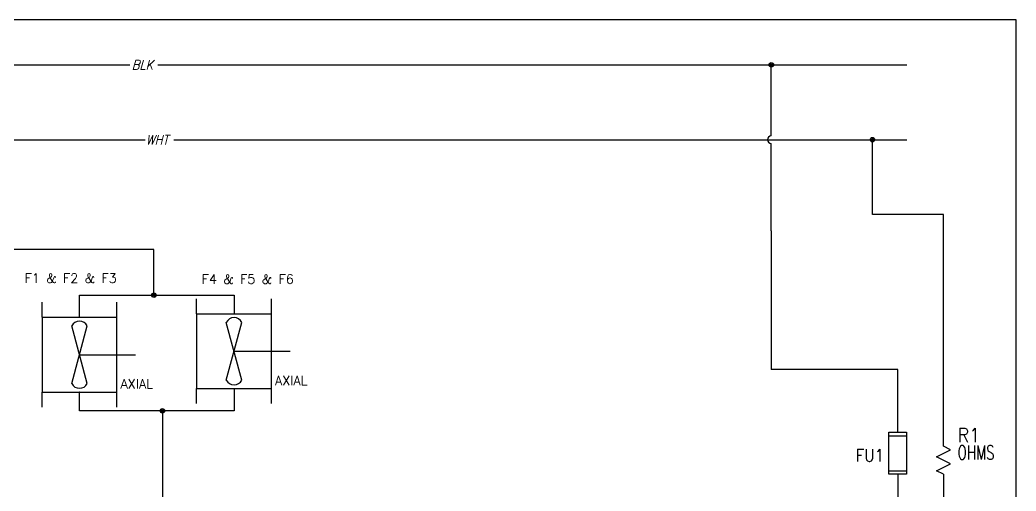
# Model space of a CAD drawing. Header units: millimetres. Extents: x 123.5 to 144.3, y 105.4 to 121.6.
# Drawn here: x 130.93 to 144.26, y 115.29 to 121.59 of the extents above; entities that cross this region are included whole.
import ezdxf
from ezdxf.enums import TextEntityAlignment as Align

# ---------------------------------------------------------------- set-up
doc = ezdxf.new("R2010")
doc.units = ezdxf.units.MM
for name, color, linetype in [('BLK_12AWG', 7, 'Continuous'), ('DESC', 250, 'Continuous'), ('MISC', 7, 'Continuous'), ('SYMS', 7, 'Continuous'), ('TAGS', 250, 'Continuous'), ('WIRES', 7, 'Continuous')]:
    doc.layers.add(name, color=color, linetype=linetype)
doc.styles.add('WD', font='romans.shx')

# ---------------------------------------------------------------- blocks, each defined once
blk = doc.blocks.new('HT0_LGENERIC')
at = {"style": 'WD', "oblique": 15, "width": 0.9}
blk.add_attdef('COLOR', text='', height=0.125, dxfattribs=at).set_placement((0, 0), align=Align.MIDDLE_CENTER)
at = {"color": 7, "style": 'WD'}
for tag, p in [('X4_TINY_DOT_DONT_REMOVE', (-0.125, 0)), ('X1_TINY_DOT_DONT_REMOVE', (0.125, 0))]:
    blk.add_attdef(tag, p, '', height=0.0001, dxfattribs=at)
at = {"style": 'WD', "flags": 1}
for tag, p in [('X4TERM01', (-0.125, 0)), ('X1TERM01', (0.125, 0))]:
    blk.add_attdef(tag, p, '', height=0.01, dxfattribs=at)
blk = doc.blocks.new('VRE1')
for p, q in [((-0.0625, 0.0312), (0.0625, 0.0938)), ((0.0625, 0.0938), (0, 0.125)), ((0.0625, -0.0312), (-0.0625, 0.0312)), ((-0.0625, -0.0938), (0.0625, -0.0312)), ((0, -0.125), (-0.0625, -0.0938))]:
    blk.add_line(p, q)
at = {"style": 'WD'}
for tag, p, width in [('INST', (0.2188, 0.4876), 0.7), ('LOC', (0.2188, 0.318), 0.7), ('TAG1', (0.1269, 0.1618), 0.9), ('RATING1', (0.125, 0.0055), 0.7), ('RATING2', (0.125, -0.1507), 0.7), ('DESC1', (0.1287, -0.307), 0.7), ('DESC2', (0.1287, -0.4632), 0.7)]:
    blk.add_attdef(tag, p, '', height=0.125, dxfattribs=dict(at, width=width))
at = {"linetype": 'Continuous', "style": 'WD', "flags": 8}
blk.add_attdef('TERM01', text='', height=0.125, dxfattribs=at).set_placement((-0.055, 0.1441), align=Align.RIGHT)
at = {"style": 'WD', "flags": 9}
blk.add_attdef('FAMILY', (-0.1836, 0.0797), '', height=0.01, rotation=90, dxfattribs=at)
at = {"linetype": 'Continuous', "style": 'WD', "flags": 9}
for tag, p in [('CAT', (-0.1394, 0.1047)), ('MFG', (-0.12, 0.1028)), ('ASSYCODE', (-0.0938, 0.0938))]:
    blk.add_attdef(tag, text='', height=0.01, rotation=90, dxfattribs=at).set_placement(p, align=Align.CENTER)
at = {"color": 7, "style": 'WD', "flags": 1}
for tag, p in [('X2TERM01', (0, 0.125)), ('X8TERM02', (0, -0.125))]:
    blk.add_attdef(tag, p, '', height=0.0125, dxfattribs=at)
at = {"linetype": 'Continuous', "style": 'WD', "flags": 8}
blk.add_attdef('TERM02', text='', height=0.125, dxfattribs=at).set_placement((-0.0407, -0.1509), align=Align.TOP_RIGHT)
blk = doc.blocks.new('WDDOT')
for radius in [0.03, 0.0187, 0.00929]:
    blk.add_circle((0, 0), radius)
blk = doc.blocks.new('VFU1')
for p, q in [((-0.0781, -0.1875), (-0.0781, 0.1875)), ((-0.0781, 0.1875), (0.0781, 0.1875)), ((0.0781, 0.1875), (0.0781, -0.1875)), ((-0.0781, 0.1562), (0.0781, 0.1562)), ((-0.0781, -0.1562), (0.0781, -0.1562)), ((0.0781, -0.1875), (-0.0781, -0.1875))]:
    blk.add_line(p, q)
at = {"linetype": 'Continuous', "style": 'WD'}
for tag, height, flags, p in [('TERM01', 0.0625, 8, (-0.055, 0.2066)), ('MFG', 0.01, 9, (-0.0796, -0.0881)), ('CAT', 0.01, 9, (-0.0796, -0.0731))]:
    blk.add_attdef(tag, text='', height=height, dxfattribs=dict(at, flags=flags)).set_placement(p, align=Align.RIGHT)
at = {"color": 7, "style": 'WD', "flags": 1}
for tag, p in [('X2TERM01', (0, 0.1875)), ('X8TERM02', (0, -0.1875))]:
    blk.add_attdef(tag, p, '', height=0.0109, dxfattribs=at)
at = {"style": 'WD'}
for tag, p, height, width in [('INST', (0.2812, 0.1629), 0.0625, 0.7), ('LOC', (0.2812, 0.0781), 0.0625, 0.7), ('TAG1', (0.1582, -0.0606), 0.1094, 0.9), ('DESC1', (0.2812, -0.1963), 0.0625, 0.7), ('DESC2', (0.2812, -0.2904), 0.0625, 0.7), ('DESC3', (0.2812, -0.375), 0.0625, 0.7)]:
    blk.add_attdef(tag, p, '', height=height, dxfattribs=dict(at, width=width))
at = {"style": 'WD', "width": 0.7}
blk.add_attdef('RATING1', text='', height=0.0938, rotation=90, dxfattribs=at).set_placement((0, 0), align=Align.MIDDLE_CENTER)
at = {"color": 7, "style": 'WD'}
for tag, p in [('X4LINK', (-0.125, 0)), ('X1LINK', (0.1406, 0))]:
    blk.add_attdef(tag, p, '', height=0.01, dxfattribs=at)
at = {"style": 'WD', "flags": 9}
blk.add_attdef('FAMILY', text='', height=0.01, dxfattribs=at).set_placement((-0.0796, -0.0365), align=Align.RIGHT)
at = {"linetype": 'Continuous', "style": 'WD', "flags": 9}
blk.add_attdef('ASSYCODE', text='', height=0.01, dxfattribs=at).set_placement((-0.0985, -0.1081), align=Align.CENTER)
at = {"linetype": 'Continuous', "style": 'WD', "flags": 8}
blk.add_attdef('TERM02', text='', height=0.0625, dxfattribs=at).set_placement((-0.0407, -0.2134), align=Align.TOP_RIGHT)
blk = doc.blocks.new('HM1_AXIAL_FLOW_FAN1')
for p, q in [((-0.5, 0.5), (-0.5, 0.7)), ((0.5, 0.5), (0.5, 0.7)), ((-0.5, 0.5), (0.5, 0.5)), ((-0.5, 0.5), (-0.5, -0.5)), ((0.5, -0.5), (0.5, 0.5)), ((-0.104, -0.386), (0.104, 0.386)), ((0.104, -0.386), (-0.104, 0.386)), ((0, 0), (0.75, 0)), ((-0.5, -0.5), (0.5, -0.5)), ((-0.5, -0.7), (-0.5, -0.5)), ((0.5, -0.7), (0.5, -0.5))]:
    blk.add_line(p, q)
for centre, start, end in [((0, 0.333), 27.1247, 152.8753), ((0, -0.333), 207.1247, 332.8753)]:
    blk.add_arc(centre, 0.116, start, end)
at = {"style": 'WD'}
for tag, height, p in [('INST', 0.125, (-0.658, 0.914)), ('LOC', 0.125, (-0.66, 0.738)), ('TAG1', 0.125, (-0.658, 0.544)), ('TERM01', 0.0625, (-0.51, 0.016))]:
    blk.add_attdef(tag, text='', height=height, dxfattribs=at).set_placement(p, align=Align.RIGHT)
for tag, p, height in [('TERM04', (0.009, 0.51), 0.0625), ('X2TERM04', (0, 0.5), 0.005), ('X4TERM01', (-0.5, 0), 0.01), ('X1TERM03', (0.5, 0), 0.005), ('TERM03', (0.511, 0.012), 0.0625), ('RATING1', (0.549, -0.237), 0.125), ('DESC1', (0.549, -0.453), 0.125), ('X8TERM02', (0, -0.5), 0.005), ('TERM02', (0.002, -0.573), 0.0625), ('DESC2', (0.549, -0.637), 0.125), ('DESC3', (0.549, -0.827), 0.125), ('WDTAGALT', (0.569, -1.005), 0.125)]:
    blk.add_attdef(tag, p, '', height=height, dxfattribs=at)
blk.add_attdef('XREF', text='', height=0.0625, rotation=0.0625, dxfattribs=at).set_placement((0.726, 0.558), align=Align.TOP_CENTER)
at = {"style": 'WD', "flags": 1}
for tag, p in [('FAMILY', (-0.587, -0.278)), ('CAT', (-0.587, -0.322)), ('MFG', (-0.585, -0.353)), ('ASSYCODE', (-0.557, -0.383)), ('WDTYPE', (-0.572, -0.419))]:
    blk.add_attdef(tag, text='', height=0.01, dxfattribs=at).set_placement(p, align=Align.CENTER)

msp = doc.modelspace()

# ---------------------------------------------------------------- linework, layer by layer
at = {"color": 7, "linetype": 'Continuous'}
for p, q in [((144.256, 121.59), (123.506, 121.59)), ((144.256, 105.405), (144.256, 121.59))]:
    msp.add_line(p, q, dxfattribs=at)
at = {"layer": 'BLK_12AWG'}
for p, q in [((125.723, 120.99), (132.399, 120.99)), ((132.774, 120.99), (142.793, 120.99)), ((140.981, 120.04), (140.981, 120.99)), ((125.791, 119.99), (132.604, 119.99)), ((132.989, 119.99), (142.793, 119.99)), ((140.981, 118.771), (140.981, 119.94)), ((142.334, 118.992), (142.334, 119.99)), ((143.286, 118.992), (142.334, 118.992)), ((143.286, 115.892), (143.286, 118.992)), ((140.979, 118.771), (140.979, 116.92))]:
    msp.add_line(p, q, dxfattribs=at)
msp.add_arc((140.981, 119.99), 0.05, 90, 270, dxfattribs=at)
at = {"layer": 'WIRES'}
for p, q in [((132.722, 118.521), (130.069, 118.521)), ((132.722, 117.912), (132.722, 118.521)), ((131.727, 117.616), (131.727, 117.912)), ((131.727, 117.912), (133.794, 117.912)), ((133.794, 117.912), (133.794, 117.662)), ((142.672, 116.92), (140.979, 116.92)), ((142.672, 116.081), (142.672, 116.92)), ((131.727, 116.366), (131.727, 116.616)), ((133.794, 116.662), (133.794, 116.366)), ((133.794, 116.366), (131.727, 116.366)), ((132.836, 116.366), (132.836, 114.887)), ((142.672, 115.518), (142.672, 113.658)), ((143.286, 115.517), (143.286, 114.124))]:
    msp.add_line(p, q, dxfattribs=at)

# ---------------------------------------------------------------- block references
at = {"layer": 'SYMS'}
ref = msp.add_blockref('HT0_LGENERIC', (132.57, 120.99), dxfattribs=at)
ref.add_attrib('X1_TINY_DOT_DONT_REMOVE', '.', (132.774, 120.99), dxfattribs={"layer": 'MISC', "color": 7, "height": 0.0001, "style": 'WD'})
ref.add_attrib('X4_TINY_DOT_DONT_REMOVE', '.', (132.399, 120.99), dxfattribs={"layer": 'MISC', "color": 7, "height": 0.0001, "style": 'WD'})
ref.add_attrib('COLOR', 'BLK', dxfattribs={"layer": 'MISC', "height": 0.125, "style": 'WD', "oblique": 15, "width": 0.9}).set_placement((132.57, 120.99), align=Align.MIDDLE_CENTER)
for p in [(140.981, 120.99), (142.334, 119.99), (132.722, 117.912), (132.836, 116.366)]:
    msp.add_blockref('WDDOT', p, dxfattribs=at)
ref = msp.add_blockref('HT0_LGENERIC', (132.766, 119.99), dxfattribs=at)
ref.add_attrib('X1_TINY_DOT_DONT_REMOVE', '.', (132.989, 119.99), dxfattribs={"layer": 'MISC', "color": 7, "height": 0.0001, "style": 'WD'})
ref.add_attrib('X4_TINY_DOT_DONT_REMOVE', '.', (132.604, 119.99), dxfattribs={"layer": 'MISC', "color": 7, "height": 0.0001, "style": 'WD'})
ref.add_attrib('COLOR', 'WHT', dxfattribs={"layer": 'MISC', "height": 0.125, "style": 'WD', "oblique": 15, "width": 0.9}).set_placement((132.766, 119.99), align=Align.MIDDLE_CENTER)
ref = msp.add_blockref('HM1_AXIAL_FLOW_FAN1', (131.727, 117.116), dxfattribs=at)
ref.add_attrib('TAG1', 'F1 & F2 & F3', dxfattribs={"layer": 'TAGS', "height": 0.125, "style": 'WD'}).set_placement((132.224, 118.076), align=Align.RIGHT)
ref.add_attrib('DESC1', 'AXIAL', (132.276, 116.662), dxfattribs={"layer": 'DESC', "height": 0.125, "style": 'WD'})
ref.add_attrib('X8TERM02', '6', (131.727, 116.616), dxfattribs={"layer": 'MISC', "height": 0.005, "style": 'WD'})
ref.add_attrib('X2TERM04', '5', (131.727, 117.616), dxfattribs={"layer": 'MISC', "height": 0.005, "style": 'WD'})
ref = msp.add_blockref('HM1_AXIAL_FLOW_FAN1', (133.794, 117.162), dxfattribs=at)
ref.add_attrib('TAG1', 'F4 & F5 & F6', dxfattribs={"layer": 'TAGS', "height": 0.125, "style": 'WD'}).set_placement((134.593, 118.065), align=Align.RIGHT)
ref.add_attrib('DESC1', 'AXIAL', (134.343, 116.709), dxfattribs={"layer": 'DESC', "height": 0.125, "style": 'WD'})
ref.add_attrib('X8TERM02', '6', (133.794, 116.662), dxfattribs={"layer": 'MISC', "height": 0.005, "style": 'WD'})
ref.add_attrib('X2TERM04', '5', (133.794, 117.662), dxfattribs={"layer": 'MISC', "height": 0.005, "style": 'WD'})
ref = msp.add_blockref('VFU1', (142.672, 115.799), dxfattribs=dict(at, xscale=1.5, yscale=1.5, zscale=1.5))
ref.add_attrib('TAG1', 'FU1', (142.111, 115.688), dxfattribs={"layer": 'TAGS', "height": 0.1641, "style": 'WD', "width": 0.9})
ref = msp.add_blockref('VRE1', (143.286, 115.705), dxfattribs=dict(at, xscale=1.5, yscale=1.5, zscale=1.5))
ref.add_attrib('RATING1', 'OHMS', (143.473, 115.713), dxfattribs={"layer": 'MISC', "color": 250, "height": 0.1875, "style": 'WD', "width": 0.7})
ref.add_attrib('TAG1', 'R1', (143.476, 115.947), dxfattribs={"layer": 'TAGS', "height": 0.1875, "style": 'WD', "width": 0.9})

doc.saveas('drawing.dxf')
